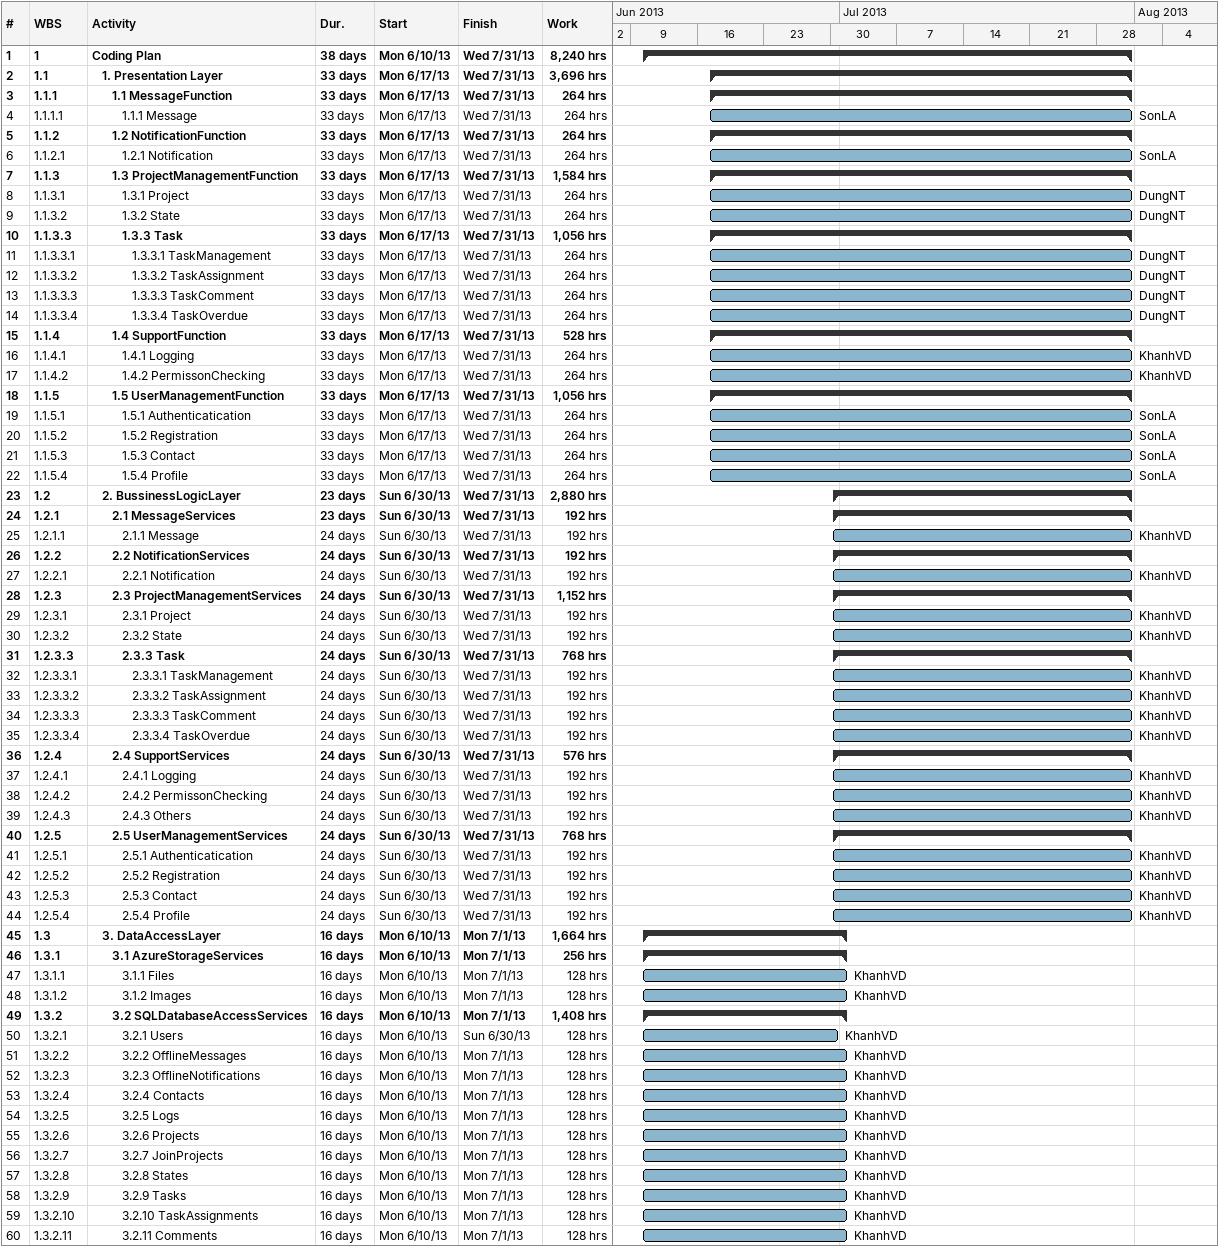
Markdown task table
| ID | WBS | Task | Duration | Start | Finish | Resources | Work (h) |
|---|---|---|---|---|---|---|---|
| 1 | 1 | **Coding Plan** | 38d | 2013-06-10 | 2013-07-31 |  | 8240 |
| 2 | 1.1 | **1. Presentation Layer** | 33d | 2013-06-17 | 2013-07-31 |  | 3696 |
| 3 | 1.1.1 | **1.1 MessageFunction** | 33d | 2013-06-17 | 2013-07-31 |  | 264 |
| 4 | 1.1.1.1 | 1.1.1 Message | 33d | 2013-06-17 | 2013-07-31 | SonLA | 264 |
| 5 | 1.1.2 | **1.2 NotificationFunction** | 33d | 2013-06-17 | 2013-07-31 |  | 264 |
| 6 | 1.1.2.1 | 1.2.1 Notification | 33d | 2013-06-17 | 2013-07-31 | SonLA | 264 |
| 7 | 1.1.3 | **1.3 ProjectManagementFunction** | 33d | 2013-06-17 | 2013-07-31 |  | 1584 |
| 8 | 1.1.3.1 | 1.3.1 Project | 33d | 2013-06-17 | 2013-07-31 | DungNT | 264 |
| 9 | 1.1.3.2 | 1.3.2 State | 33d | 2013-06-17 | 2013-07-31 | DungNT | 264 |
| 10 | 1.1.3.3 | **1.3.3 Task** | 33d | 2013-06-17 | 2013-07-31 |  | 1056 |
| 11 | 1.1.3.3.1 | 1.3.3.1 TaskManagement | 33d | 2013-06-17 | 2013-07-31 | DungNT | 264 |
| 12 | 1.1.3.3.2 | 1.3.3.2 TaskAssignment | 33d | 2013-06-17 | 2013-07-31 | DungNT | 264 |
| 13 | 1.1.3.3.3 | 1.3.3.3 TaskComment | 33d | 2013-06-17 | 2013-07-31 | DungNT | 264 |
| 14 | 1.1.3.3.4 | 1.3.3.4 TaskOverdue | 33d | 2013-06-17 | 2013-07-31 | DungNT | 264 |
| 15 | 1.1.4 | **1.4 SupportFunction** | 33d | 2013-06-17 | 2013-07-31 |  | 528 |
| 16 | 1.1.4.1 | 1.4.1 Logging | 33d | 2013-06-17 | 2013-07-31 | KhanhVD | 264 |
| 17 | 1.1.4.2 | 1.4.2 PermissonChecking | 33d | 2013-06-17 | 2013-07-31 | KhanhVD | 264 |
| 18 | 1.1.5 | **1.5 UserManagementFunction** | 33d | 2013-06-17 | 2013-07-31 |  | 1056 |
| 19 | 1.1.5.1 | 1.5.1 Authenticatication | 33d | 2013-06-17 | 2013-07-31 | SonLA | 264 |
| 20 | 1.1.5.2 | 1.5.2 Registration | 33d | 2013-06-17 | 2013-07-31 | SonLA | 264 |
| 21 | 1.1.5.3 | 1.5.3 Contact | 33d | 2013-06-17 | 2013-07-31 | SonLA | 264 |
| 22 | 1.1.5.4 | 1.5.4 Profile | 33d | 2013-06-17 | 2013-07-31 | SonLA | 264 |
| 23 | 1.2 | **2. BussinessLogicLayer** | 23d | 2013-06-30 | 2013-07-31 |  | 2880 |
| 24 | 1.2.1 | **2.1 MessageServices** | 23d | 2013-06-30 | 2013-07-31 |  | 192 |
| 25 | 1.2.1.1 | 2.1.1 Message | 24d | 2013-06-30 | 2013-07-31 | KhanhVD | 192 |
| 26 | 1.2.2 | **2.2 NotificationServices** | 24d | 2013-06-30 | 2013-07-31 |  | 192 |
| 27 | 1.2.2.1 | 2.2.1 Notification | 24d | 2013-06-30 | 2013-07-31 | KhanhVD | 192 |
| 28 | 1.2.3 | **2.3 ProjectManagementServices** | 24d | 2013-06-30 | 2013-07-31 |  | 1152 |
| 29 | 1.2.3.1 | 2.3.1 Project | 24d | 2013-06-30 | 2013-07-31 | KhanhVD | 192 |
| 30 | 1.2.3.2 | 2.3.2 State | 24d | 2013-06-30 | 2013-07-31 | KhanhVD | 192 |
| 31 | 1.2.3.3 | **2.3.3 Task** | 24d | 2013-06-30 | 2013-07-31 |  | 768 |
| 32 | 1.2.3.3.1 | 2.3.3.1 TaskManagement | 24d | 2013-06-30 | 2013-07-31 | KhanhVD | 192 |
| 33 | 1.2.3.3.2 | 2.3.3.2 TaskAssignment | 24d | 2013-06-30 | 2013-07-31 | KhanhVD | 192 |
| 34 | 1.2.3.3.3 | 2.3.3.3 TaskComment | 24d | 2013-06-30 | 2013-07-31 | KhanhVD | 192 |
| 35 | 1.2.3.3.4 | 2.3.3.4 TaskOverdue | 24d | 2013-06-30 | 2013-07-31 | KhanhVD | 192 |
| 36 | 1.2.4 | **2.4 SupportServices** | 24d | 2013-06-30 | 2013-07-31 |  | 576 |
| 37 | 1.2.4.1 | 2.4.1 Logging | 24d | 2013-06-30 | 2013-07-31 | KhanhVD | 192 |
| 38 | 1.2.4.2 | 2.4.2 PermissonChecking | 24d | 2013-06-30 | 2013-07-31 | KhanhVD | 192 |
| 39 | 1.2.4.3 | 2.4.3 Others | 24d | 2013-06-30 | 2013-07-31 | KhanhVD | 192 |
| 40 | 1.2.5 | **2.5 UserManagementServices** | 24d | 2013-06-30 | 2013-07-31 |  | 768 |
| 41 | 1.2.5.1 | 2.5.1 Authenticatication | 24d | 2013-06-30 | 2013-07-31 | KhanhVD | 192 |
| 42 | 1.2.5.2 | 2.5.2 Registration | 24d | 2013-06-30 | 2013-07-31 | KhanhVD | 192 |
| 43 | 1.2.5.3 | 2.5.3 Contact | 24d | 2013-06-30 | 2013-07-31 | KhanhVD | 192 |
| 44 | 1.2.5.4 | 2.5.4 Profile | 24d | 2013-06-30 | 2013-07-31 | KhanhVD | 192 |
| 45 | 1.3 | **3. DataAccessLayer** | 16d | 2013-06-10 | 2013-07-01 |  | 1664 |
| 46 | 1.3.1 | **3.1 AzureStorageServices** | 16d | 2013-06-10 | 2013-07-01 |  | 256 |
| 47 | 1.3.1.1 | 3.1.1 Files | 16d | 2013-06-10 | 2013-07-01 | KhanhVD | 128 |
| 48 | 1.3.1.2 | 3.1.2 Images | 16d | 2013-06-10 | 2013-07-01 | KhanhVD | 128 |
| 49 | 1.3.2 | **3.2 SQLDatabaseAccessServices** | 16d | 2013-06-10 | 2013-07-01 |  | 1408 |
| 50 | 1.3.2.1 | 3.2.1 Users | 16d | 2013-06-10 | 2013-06-30 | KhanhVD | 128 |
| 51 | 1.3.2.2 | 3.2.2 OfflineMessages | 16d | 2013-06-10 | 2013-07-01 | KhanhVD | 128 |
| 52 | 1.3.2.3 | 3.2.3 OfflineNotifications | 16d | 2013-06-10 | 2013-07-01 | KhanhVD | 128 |
| 53 | 1.3.2.4 | 3.2.4 Contacts | 16d | 2013-06-10 | 2013-07-01 | KhanhVD | 128 |
| 54 | 1.3.2.5 | 3.2.5 Logs | 16d | 2013-06-10 | 2013-07-01 | KhanhVD | 128 |
| 55 | 1.3.2.6 | 3.2.6 Projects | 16d | 2013-06-10 | 2013-07-01 | KhanhVD | 128 |
| 56 | 1.3.2.7 | 3.2.7 JoinProjects | 16d | 2013-06-10 | 2013-07-01 | KhanhVD | 128 |
| 57 | 1.3.2.8 | 3.2.8 States | 16d | 2013-06-10 | 2013-07-01 | KhanhVD | 128 |
| 58 | 1.3.2.9 | 3.2.9 Tasks | 16d | 2013-06-10 | 2013-07-01 | KhanhVD | 128 |
| 59 | 1.3.2.10 | 3.2.10 TaskAssignments | 16d | 2013-06-10 | 2013-07-01 | KhanhVD | 128 |
| 60 | 1.3.2.11 | 3.2.11 Comments | 16d | 2013-06-10 | 2013-07-01 | KhanhVD | 128 |
